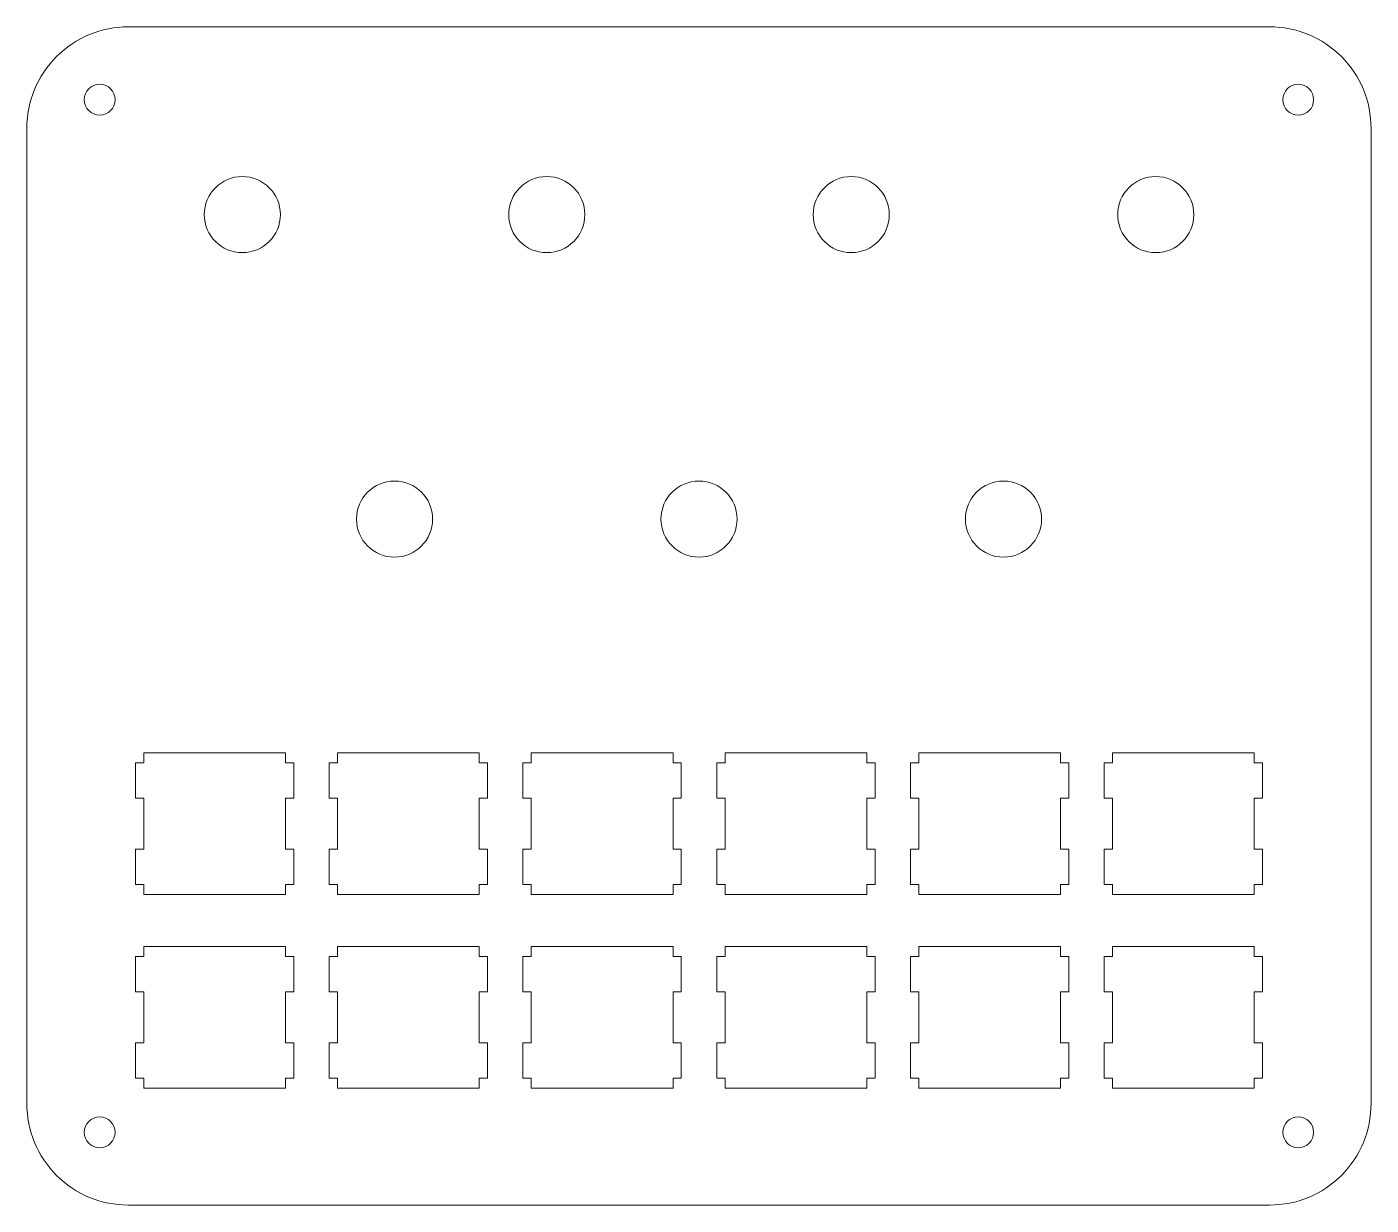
# Model space of a CAD drawing. Header units: inches. Extents: x 37 to 422, y 22 to 313.
# Drawn here: x 289.9 to 422.4, y 22.1 to 138.2 of the extents above; entities that cross this region are included whole.
import ezdxf

# ---------------------------------------------------------------- set-up
doc = ezdxf.new("R2010")
doc.units = ezdxf.units.IN
doc.header["$MEASUREMENT"] = 0
doc.layers.add('Cutout', color=7, linetype='Continuous', lineweight=0, true_color=0xde3535)

msp = doc.modelspace()

# ---------------------------------------------------------------- linework, layer by layer
at = {"layer": 'Cutout'}
msp.add_lwpolyline([(299.92, 138.23, 0.414214), (289.92, 128.23), (289.92, 32.14, 0.414214), (299.92, 22.14), (412.37, 22.14, 0.414214), (422.37, 32.14), (422.37, 128.23, 0.414214), (412.37, 138.23)], format="xyb", close=True, dxfattribs=at)
for points in [[(315.41, 66.71), (315.41, 65.73), (316.22, 65.73), (316.22, 62.23), (315.41, 62.23), (315.41, 57.22), (316.22, 57.22), (316.22, 53.72), (315.41, 53.72), (315.41, 52.74), (301.44, 52.74), (301.44, 53.72), (300.62, 53.72), (300.62, 57.22), (301.44, 57.22), (301.44, 62.23), (300.62, 62.23), (300.62, 65.73), (301.44, 65.73), (301.44, 66.71)], [(334.5, 66.71), (334.5, 65.73), (335.31, 65.73), (335.31, 62.23), (334.5, 62.23), (334.5, 57.22), (335.31, 57.22), (335.31, 53.72), (334.5, 53.72), (334.5, 52.74), (320.53, 52.74), (320.53, 53.72), (319.71, 53.72), (319.71, 57.22), (320.53, 57.22), (320.53, 62.23), (319.71, 62.23), (319.71, 65.73), (320.53, 65.73), (320.53, 66.71)], [(353.59, 66.71), (353.59, 65.73), (354.4, 65.73), (354.4, 62.23), (353.59, 62.23), (353.59, 57.22), (354.4, 57.22), (354.4, 53.72), (353.59, 53.72), (353.59, 52.74), (339.62, 52.74), (339.62, 53.72), (338.8, 53.72), (338.8, 57.22), (339.62, 57.22), (339.62, 62.23), (338.8, 62.23), (338.8, 65.73), (339.62, 65.73), (339.62, 66.71)], [(372.68, 66.71), (372.68, 65.73), (373.49, 65.73), (373.49, 62.23), (372.68, 62.23), (372.68, 57.22), (373.49, 57.22), (373.49, 53.72), (372.68, 53.72), (372.68, 52.74), (358.71, 52.74), (358.71, 53.72), (357.89, 53.72), (357.89, 57.22), (358.71, 57.22), (358.71, 62.23), (357.89, 62.23), (357.89, 65.73), (358.71, 65.73), (358.71, 66.71)], [(391.77, 66.71), (391.77, 65.73), (392.58, 65.73), (392.58, 62.23), (391.77, 62.23), (391.77, 57.22), (392.58, 57.22), (392.58, 53.72), (391.77, 53.72), (391.77, 52.74), (377.8, 52.74), (377.8, 53.72), (376.98, 53.72), (376.98, 57.22), (377.8, 57.22), (377.8, 62.23), (376.98, 62.23), (376.98, 65.73), (377.8, 65.73), (377.8, 66.71)], [(410.86, 66.71), (410.86, 65.73), (411.67, 65.73), (411.67, 62.23), (410.86, 62.23), (410.86, 57.22), (411.67, 57.22), (411.67, 53.72), (410.86, 53.72), (410.86, 52.74), (396.89, 52.74), (396.89, 53.72), (396.07, 53.72), (396.07, 57.22), (396.89, 57.22), (396.89, 62.23), (396.07, 62.23), (396.07, 65.73), (396.89, 65.73), (396.89, 66.71)], [(315.41, 47.62), (315.41, 46.64), (316.22, 46.64), (316.22, 43.14), (315.41, 43.14), (315.41, 38.13), (316.22, 38.13), (316.22, 34.63), (315.41, 34.63), (315.41, 33.65), (301.44, 33.65), (301.44, 34.63), (300.62, 34.63), (300.62, 38.13), (301.44, 38.13), (301.44, 43.14), (300.62, 43.14), (300.62, 46.64), (301.44, 46.64), (301.44, 47.62)], [(334.5, 47.62), (334.5, 46.64), (335.31, 46.64), (335.31, 43.14), (334.5, 43.14), (334.5, 38.13), (335.31, 38.13), (335.31, 34.63), (334.5, 34.63), (334.5, 33.65), (320.53, 33.65), (320.53, 34.63), (319.71, 34.63), (319.71, 38.13), (320.53, 38.13), (320.53, 43.14), (319.71, 43.14), (319.71, 46.64), (320.53, 46.64), (320.53, 47.62)], [(353.59, 47.62), (353.59, 46.64), (354.4, 46.64), (354.4, 43.14), (353.59, 43.14), (353.59, 38.13), (354.4, 38.13), (354.4, 34.63), (353.59, 34.63), (353.59, 33.65), (339.62, 33.65), (339.62, 34.63), (338.8, 34.63), (338.8, 38.13), (339.62, 38.13), (339.62, 43.14), (338.8, 43.14), (338.8, 46.64), (339.62, 46.64), (339.62, 47.62)], [(372.68, 47.62), (372.68, 46.64), (373.49, 46.64), (373.49, 43.14), (372.68, 43.14), (372.68, 38.13), (373.49, 38.13), (373.49, 34.63), (372.68, 34.63), (372.68, 33.65), (358.71, 33.65), (358.71, 34.63), (357.89, 34.63), (357.89, 38.13), (358.71, 38.13), (358.71, 43.14), (357.89, 43.14), (357.89, 46.64), (358.71, 46.64), (358.71, 47.62)], [(391.77, 47.62), (391.77, 46.64), (392.58, 46.64), (392.58, 43.14), (391.77, 43.14), (391.77, 38.13), (392.58, 38.13), (392.58, 34.63), (391.77, 34.63), (391.77, 33.65), (377.8, 33.65), (377.8, 34.63), (376.98, 34.63), (376.98, 38.13), (377.8, 38.13), (377.8, 43.14), (376.98, 43.14), (376.98, 46.64), (377.8, 46.64), (377.8, 47.62)], [(410.86, 47.62), (410.86, 46.64), (411.67, 46.64), (411.67, 43.14), (410.86, 43.14), (410.86, 38.13), (411.67, 38.13), (411.67, 34.63), (410.86, 34.63), (410.86, 33.65), (396.89, 33.65), (396.89, 34.63), (396.07, 34.63), (396.07, 38.13), (396.89, 38.13), (396.89, 43.14), (396.07, 43.14), (396.07, 46.64), (396.89, 46.64), (396.89, 47.62)]]:
    msp.add_lwpolyline(points, close=True, dxfattribs=at)
at = {"layer": 'Cutout', "lineweight": 0}
for centre in [(297.1, 131.05), (415.19, 131.05), (297.1, 29.31), (415.19, 29.31)]:
    msp.add_circle(centre, 1.52, dxfattribs=at)
at = {"layer": 'Cutout'}
for centre in [(311.15, 119.73), (341.15, 119.73), (371.15, 119.73), (401.15, 119.73), (326.15, 89.73), (356.15, 89.73), (386.15, 89.73)]:
    msp.add_circle(centre, 3.75, dxfattribs=at)

doc.saveas('drawing.dxf')
